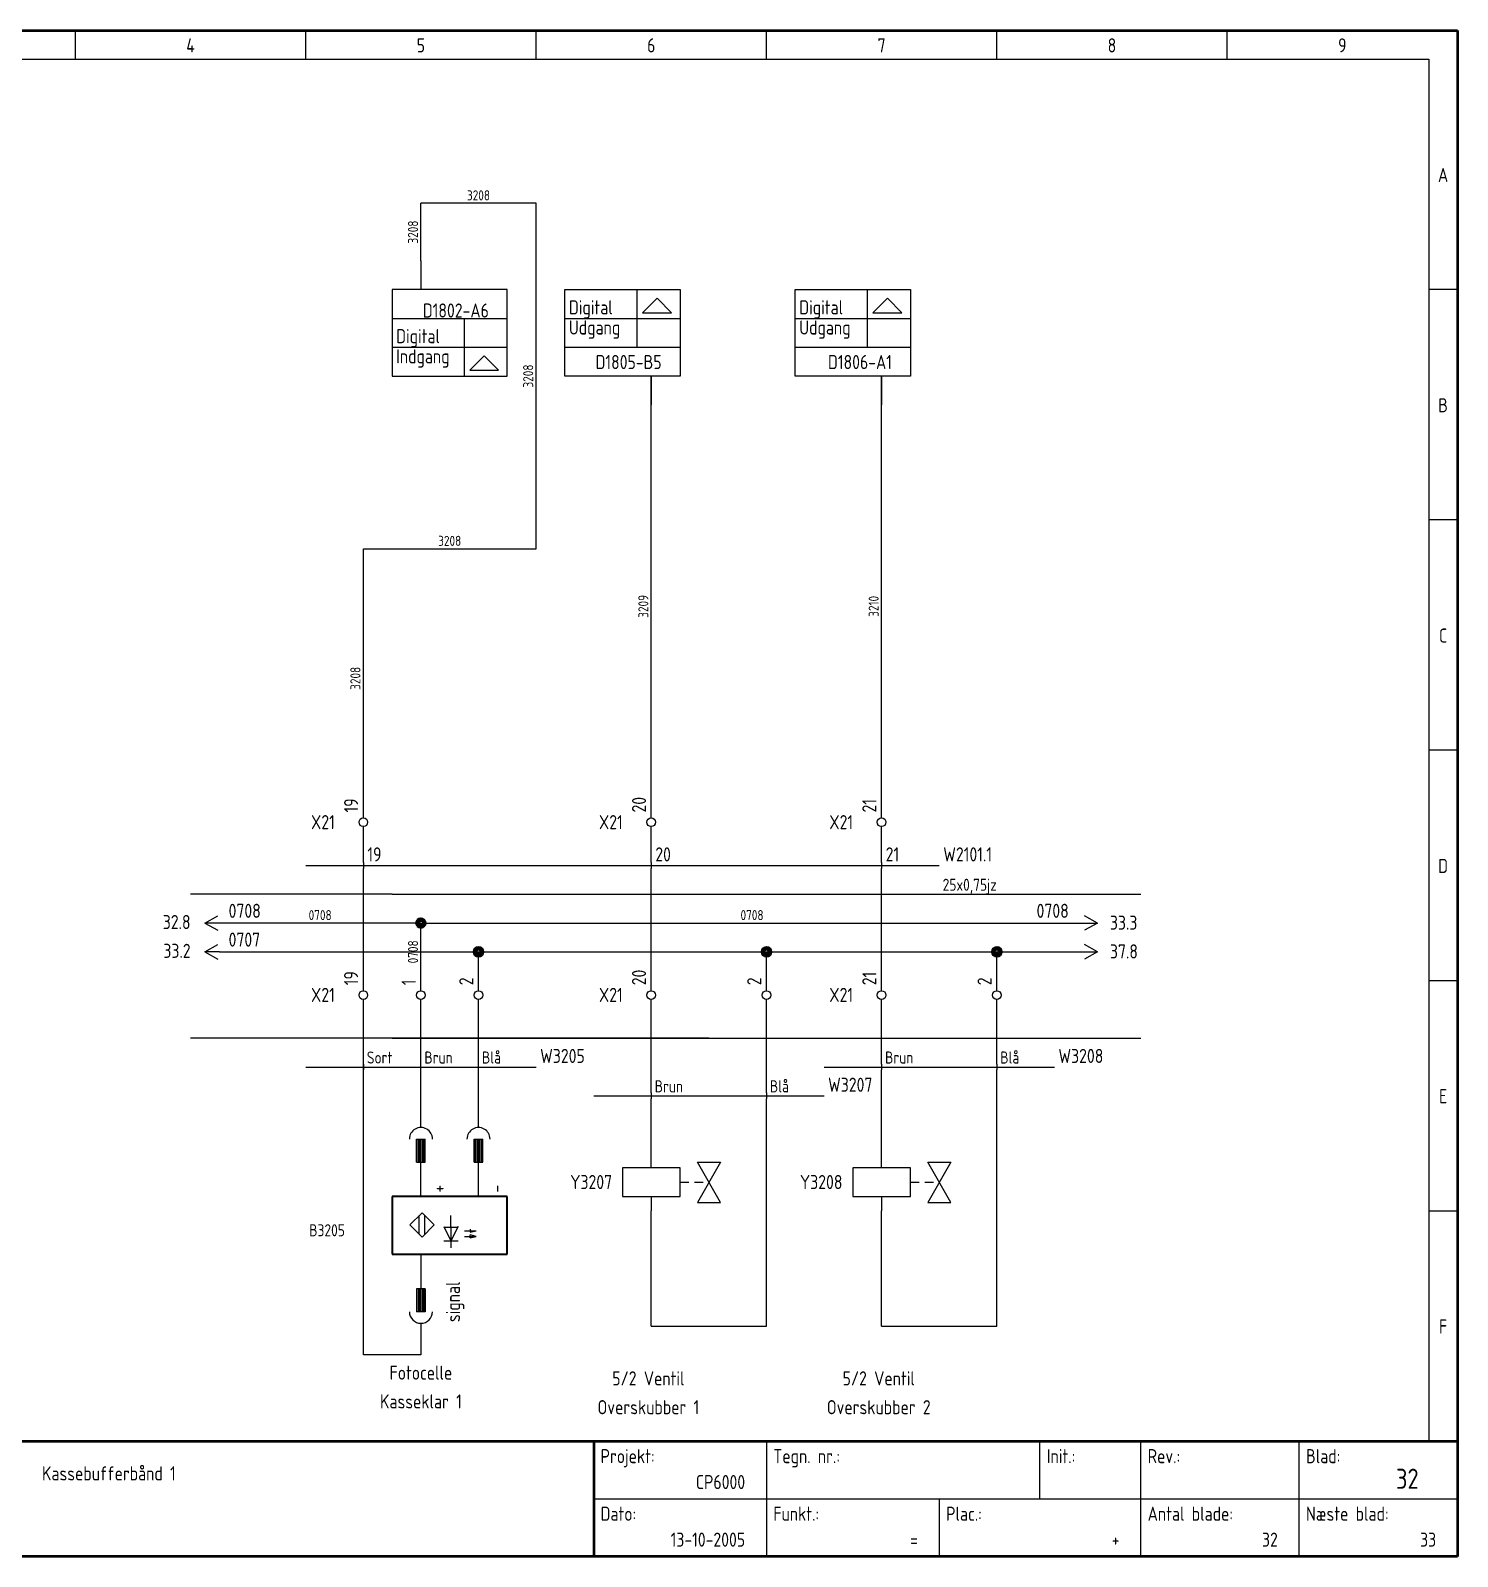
# Model space of a CAD drawing. Header units: millimetres. Extents: x 10 to 410, y 10 to 275.
# Drawn here: x 162.2 to 410, y 10 to 275 of the extents above; entities that cross this region are included whole.
import ezdxf
from ezdxf.enums import TextEntityAlignment as Align

# ---------------------------------------------------------------- set-up
doc = ezdxf.new("R2010")
doc.units = ezdxf.units.MM
doc.linetypes.add('Caddy_Solid', pattern=[0])
doc.layers.add('2', color=7, linetype='Continuous')
doc.styles.add('Caddy_Vectorfont1p', font='isocp___.ttf', dxfattribs={"width": 0.9})

# ---------------------------------------------------------------- blocks, each defined once
blk = doc.blocks.new('Blk1')
at = {"linetype": 'Caddy_Solid', "lineweight": 50}
for p, q in [((10, 275), (410, 275)), ((410, 275), (410, 10)), ((10, 30), (410, 30)), ((260, 30), (260, 10)), ((410, 10), (10, 10))]:
    blk.add_line(p, q, dxfattribs=at)
at = {"linetype": 'Caddy_Solid', "lineweight": 25}
for p, q in [((170, 270), (170, 275)), ((210, 270), (210, 275)), ((250, 270), (250, 275)), ((290, 270), (290, 275)), ((330, 270), (330, 275)), ((370, 270), (370, 275)), ((15, 270), (405, 270)), ((405, 270), (405, 30)), ((410, 230), (405, 230)), ((410, 190), (405, 190)), ((410, 150), (405, 150)), ((405, 110), (410, 110)), ((405, 70), (410, 70)), ((290, 30), (290, 10)), ((337.5, 20), (337.5, 30)), ((355, 20), (355, 30)), ((382.5, 20), (382.5, 30)), ((405, 30), (410, 30)), ((260, 20), (410, 20)), ((320, 20), (320, 10)), ((355, 10), (355, 20)), ((382.5, 10), (382.5, 20))]:
    blk.add_line(p, q, dxfattribs=at)
at = {"lineweight": 25, "style": 'Caddy_Vectorfont1p', "width": 0.9}
for s, p in [('4', (190, 271.2)), ('5', (230, 271.2)), ('6', (270, 271.2)), ('7', (310, 271.2)), ('8', (350, 271.2)), ('9', (390, 271.2)), ('A', (407.5, 248.7)), ('B', (407.5, 208.7)), ('C', (407.5, 168.7)), ('D', (407.5, 128.7)), ('E', (407.5, 88.7)), ('F', (407.5, 48.7))]:
    blk.add_text(s, height=2.45, dxfattribs=at).set_placement(p, align=Align.CENTER)
for s, p in [('Projekt:', (261.2, 26.2)), ('Tegn. nr.:', (291.2, 26.2)), ('Init.:', (338.7, 26.2)), ('Rev.:', (356.2, 26.2)), ('Blad:', (383.7, 26.2)), ('Kassebufferbånd 1', (164.2, 23.2)), ('Dato:', (261.2, 16.2)), ('Funkt.:', (291.2, 16.2)), ('Plac.:', (321.2, 16.2)), ('Antal blade:', (356.2, 16.2)), ('Næste blad:', (383.7, 16.2))]:
    blk.add_text(s, height=2.45, dxfattribs=at).set_placement(p)
for s, p in [('CP6000', (286.3, 21.7)), ('13-10-2005', (286.3, 11.7)), ('+', (351.3, 11.7)), ('32', (378.8, 11.7)), ('33', (406.3, 11.7)), ('=', (316.3, 11.7))]:
    blk.add_text(s, height=2.45, dxfattribs=at).set_placement(p, align=Align.RIGHT)
at = {"lineweight": 35, "style": 'Caddy_Vectorfont1p', "width": 0.9}
blk.add_text('32', height=3.5, dxfattribs=at).set_placement((403.25, 21.75), align=Align.RIGHT)
blk = doc.blocks.new('Blk20')
at = {"linetype": 'Caddy_Solid', "lineweight": 25}
for p, q in [((270, 77.5), (270, 80)), ((275, 77.5), (265, 77.5)), ((265, 77.5), (265, 72.5)), ((275, 72.5), (275, 77.5)), ((278, 78.5), (282, 78.5)), ((282, 78.5), (278, 71.5)), ((282, 71.5), (278, 78.5)), ((275, 75), (276.5, 75)), ((277.5, 75), (279, 75)), ((265, 72.5), (275, 72.5)), ((270, 72.5), (270, 70)), ((278, 71.5), (282, 71.5))]:
    blk.add_line(p, q, dxfattribs=at)
at = {"lineweight": 25, "style": 'Caddy_Vectorfont1p', "width": 0.9}
blk.add_attdef('$TAG175000_00', (269.1, 78.4), '', height=2.45, rotation=90, dxfattribs=at)
for tag, p in [('$TAG160010', (263.2, 73.8)), ('$TAG160030', (263.2, 70.3)), ('$TAG160040', (263.2, 66.8))]:
    blk.add_attdef(tag, text='', height=2.45, dxfattribs=at).set_placement(p, align=Align.RIGHT)
blk.add_attdef('$TAG175000_01', text='', height=2.45, rotation=90, dxfattribs=at).set_placement((269.1, 70.9), align=Align.RIGHT)
blk = doc.blocks.new('Blk21')
at = {"linetype": 'Caddy_Solid', "lineweight": 25}
for p, q in [((270, 108.25), (270, 110)), ((270, 105), (270, 106.75))]:
    blk.add_line(p, q, dxfattribs=at)
blk.add_circle((270, 107.5), 0.75, dxfattribs=at)
at = {"lineweight": 25, "style": 'Caddy_Vectorfont1p', "width": 0.9, "flags": 1}
blk.add_attdef('$TAG160410', (272.6, 109.2), '', height=2.45, rotation=90, dxfattribs=at)
at = {"layer": '2', "lineweight": 25, "style": 'Caddy_Vectorfont1p', "width": 0.9}
blk.add_attdef('$TAG160400', (269.1, 109.2), '', height=2.45, rotation=90, dxfattribs=at)
at = {"layer": '2', "lineweight": 25, "style": 'Caddy_Vectorfont1p', "width": 0.9, "flags": 1}
for tag, p in [('$TAG140020', (265.05, 113.3)), ('$TAG140050', (265.05, 109.8)), ('$TAG160030', (265.05, 102.8)), ('$TAG160040', (265.05, 97.8))]:
    blk.add_attdef(tag, text='', height=2.45, dxfattribs=at).set_placement(p, align=Align.RIGHT)
at = {"layer": '2', "lineweight": 25, "style": 'Caddy_Vectorfont1p', "width": 0.9}
blk.add_attdef('$TAG160010', text='', height=2.45, dxfattribs=at).set_placement((265.05, 106.3), align=Align.RIGHT)
blk = doc.blocks.new('Blk22')
at = {"linetype": 'Caddy_Solid', "lineweight": 25}
for p, q in [((290, 108.25), (290, 110)), ((290, 105), (290, 106.75))]:
    blk.add_line(p, q, dxfattribs=at)
blk.add_circle((290, 107.5), 0.75, dxfattribs=at)
at = {"lineweight": 25, "style": 'Caddy_Vectorfont1p', "width": 0.9, "flags": 1}
blk.add_attdef('$TAG160410', (292.6, 109.2), '', height=2.45, rotation=90, dxfattribs=at)
at = {"layer": '2', "lineweight": 25, "style": 'Caddy_Vectorfont1p', "width": 0.9}
blk.add_attdef('$TAG160400', (289.1, 109.2), '', height=2.45, rotation=90, dxfattribs=at)
at = {"layer": '2', "lineweight": 25, "style": 'Caddy_Vectorfont1p', "width": 0.9, "flags": 1}
for tag, p in [('$TAG140020', (285.05, 113.3)), ('$TAG140050', (285.05, 109.8)), ('$TAG160010', (285.05, 106.3)), ('$TAG160030', (285.05, 102.8)), ('$TAG160040', (285.05, 97.8))]:
    blk.add_attdef(tag, text='', height=2.45, dxfattribs=at).set_placement(p, align=Align.RIGHT)
blk = doc.blocks.new('Blk23')
at = {"linetype": 'Caddy_Solid', "lineweight": 25}
for p, q in [((310, 77.5), (310, 80)), ((315, 77.5), (305, 77.5)), ((305, 77.5), (305, 72.5)), ((315, 72.5), (315, 77.5)), ((318, 78.5), (322, 78.5)), ((322, 78.5), (318, 71.5)), ((322, 71.5), (318, 78.5)), ((315, 75), (316.5, 75)), ((317.5, 75), (319, 75)), ((305, 72.5), (315, 72.5)), ((310, 72.5), (310, 70)), ((318, 71.5), (322, 71.5))]:
    blk.add_line(p, q, dxfattribs=at)
at = {"lineweight": 25, "style": 'Caddy_Vectorfont1p', "width": 0.9}
blk.add_attdef('$TAG175000_00', (309.1, 78.4), '', height=2.45, rotation=90, dxfattribs=at)
for tag, p in [('$TAG160010', (303.2, 73.8)), ('$TAG160030', (303.2, 70.3)), ('$TAG160040', (303.2, 66.8))]:
    blk.add_attdef(tag, text='', height=2.45, dxfattribs=at).set_placement(p, align=Align.RIGHT)
blk.add_attdef('$TAG175000_01', text='', height=2.45, rotation=90, dxfattribs=at).set_placement((309.1, 70.9), align=Align.RIGHT)
blk = doc.blocks.new('Blk24')
at = {"linetype": 'Caddy_Solid', "lineweight": 25}
for p, q in [((310, 108.25), (310, 110)), ((310, 105), (310, 106.75))]:
    blk.add_line(p, q, dxfattribs=at)
blk.add_circle((310, 107.5), 0.75, dxfattribs=at)
at = {"lineweight": 25, "style": 'Caddy_Vectorfont1p', "width": 0.9, "flags": 1}
blk.add_attdef('$TAG160410', (312.6, 109.2), '', height=2.45, rotation=90, dxfattribs=at)
at = {"layer": '2', "lineweight": 25, "style": 'Caddy_Vectorfont1p', "width": 0.9}
blk.add_attdef('$TAG160400', (309.1, 109.2), '', height=2.45, rotation=90, dxfattribs=at)
at = {"layer": '2', "lineweight": 25, "style": 'Caddy_Vectorfont1p', "width": 0.9, "flags": 1}
for tag, p in [('$TAG140020', (305.05, 113.3)), ('$TAG140050', (305.05, 109.8)), ('$TAG160030', (305.05, 102.8)), ('$TAG160040', (305.05, 97.8))]:
    blk.add_attdef(tag, text='', height=2.45, dxfattribs=at).set_placement(p, align=Align.RIGHT)
at = {"layer": '2', "lineweight": 25, "style": 'Caddy_Vectorfont1p', "width": 0.9}
blk.add_attdef('$TAG160010', text='', height=2.45, dxfattribs=at).set_placement((305.05, 106.3), align=Align.RIGHT)
blk = doc.blocks.new('Blk25')
at = {"linetype": 'Caddy_Solid', "lineweight": 25}
for p, q in [((330, 108.25), (330, 110)), ((330, 105), (330, 106.75))]:
    blk.add_line(p, q, dxfattribs=at)
blk.add_circle((330, 107.5), 0.75, dxfattribs=at)
at = {"lineweight": 25, "style": 'Caddy_Vectorfont1p', "width": 0.9, "flags": 1}
blk.add_attdef('$TAG160410', (332.6, 109.2), '', height=2.45, rotation=90, dxfattribs=at)
at = {"layer": '2', "lineweight": 25, "style": 'Caddy_Vectorfont1p', "width": 0.9}
blk.add_attdef('$TAG160400', (329.1, 109.2), '', height=2.45, rotation=90, dxfattribs=at)
at = {"layer": '2', "lineweight": 25, "style": 'Caddy_Vectorfont1p', "width": 0.9, "flags": 1}
for tag, p in [('$TAG140020', (325.05, 113.3)), ('$TAG140050', (325.05, 109.8)), ('$TAG160010', (325.05, 106.3)), ('$TAG160030', (325.05, 102.8)), ('$TAG160040', (325.05, 97.8))]:
    blk.add_attdef(tag, text='', height=2.45, dxfattribs=at).set_placement(p, align=Align.RIGHT)
blk = doc.blocks.new('Blk26')
at = {"linetype": 'Caddy_Solid', "lineweight": 25}
for p, q in [((345, 115), (347.5, 115)), ((347.5, 115), (345.25, 116.25)), ((347.5, 115), (345.25, 113.75))]:
    blk.add_line(p, q, dxfattribs=at)
at = {"lineweight": 25, "style": 'Caddy_Vectorfont1p', "width": 0.9, "flags": 1}
blk.add_attdef('$TAG160010', text='', height=2.45, dxfattribs=at).set_placement((342.5, 115.9), align=Align.RIGHT)
at = {"lineweight": 25, "style": 'Caddy_Vectorfont1p', "width": 0.9}
blk.add_attdef('$TAG160500', (349.65, 113.85), '', height=2.45, dxfattribs=at)
blk = doc.blocks.new('Blk28')
at = {"linetype": 'Caddy_Solid', "lineweight": 25}
for p, q in [((255, 230), (275, 230)), ((255, 215), (255, 230)), ((275, 230), (275, 215)), ((275, 215), (255, 215))]:
    blk.add_line(p, q, dxfattribs=at)
blk = doc.blocks.new('Blk27')
at = {"linetype": 'Caddy_Solid', "lineweight": 25}
for p, q in [((267.5, 230), (267.5, 220)), ((271, 228.5), (268.5, 226)), ((273.5, 226), (271, 228.5)), ((268.5, 226), (273.5, 226)), ((255, 225), (275, 225)), ((255, 220), (275, 220)), ((270, 215), (270, 210))]:
    blk.add_line(p, q, dxfattribs=at)
blk.add_blockref('Blk28', (0, 0, 1))
at = {"lineweight": 25, "style": 'Caddy_Vectorfont1p', "width": 0.9}
for s, p in [('Digital', (255.7, 225.7)), ('Udgang', (255.7, 222.2))]:
    blk.add_text(s, height=2.45, dxfattribs=at).set_placement(p)
at = {"lineweight": 25, "style": 'Caddy_Vectorfont1p', "width": 0.9, "flags": 1}
blk.add_attdef('$TAG160010', text='', height=2.45, dxfattribs=at).set_placement((248.46, 220.55), align=Align.RIGHT)
at = {"lineweight": 25, "style": 'Caddy_Vectorfont1p', "width": 0.9}
for tag, p in [('$TAG175100', (271.8, 216.2)), ('$TAG175110', (251.8, 213.7)), ('$TAG175120', (251.8, 210.2)), ('$TAG160500', (248.46, 206.55))]:
    blk.add_attdef(tag, text='', height=2.45, dxfattribs=at).set_placement(p, align=Align.RIGHT)
blk.add_attdef('$TAG175000_00', text='', height=2.45, rotation=90, dxfattribs=at).set_placement((269.05, 210.9), align=Align.RIGHT)
blk = doc.blocks.new('Blk30')
at = {"linetype": 'Caddy_Solid', "lineweight": 25}
for p, q in [((295, 230), (315, 230)), ((295, 215), (295, 230)), ((315, 230), (315, 215)), ((315, 215), (295, 215))]:
    blk.add_line(p, q, dxfattribs=at)
blk = doc.blocks.new('Blk29')
at = {"linetype": 'Caddy_Solid', "lineweight": 25}
for p, q in [((307.5, 230), (307.5, 220)), ((311, 228.5), (308.5, 226)), ((313.5, 226), (311, 228.5)), ((308.5, 226), (313.5, 226)), ((295, 225), (315, 225)), ((295, 220), (315, 220)), ((310, 215), (310, 210))]:
    blk.add_line(p, q, dxfattribs=at)
blk.add_blockref('Blk30', (0, 0, 1))
at = {"lineweight": 25, "style": 'Caddy_Vectorfont1p', "width": 0.9}
for s, p in [('Digital', (295.7, 225.7)), ('Udgang', (295.7, 222.2))]:
    blk.add_text(s, height=2.45, dxfattribs=at).set_placement(p)
at = {"lineweight": 25, "style": 'Caddy_Vectorfont1p', "width": 0.9, "flags": 1}
blk.add_attdef('$TAG160010', text='', height=2.45, dxfattribs=at).set_placement((288.46, 220.55), align=Align.RIGHT)
at = {"lineweight": 25, "style": 'Caddy_Vectorfont1p', "width": 0.9}
for tag, p in [('$TAG175100', (311.8, 216.2)), ('$TAG175110', (291.8, 213.7)), ('$TAG175120', (291.8, 210.2)), ('$TAG160500', (288.46, 206.55))]:
    blk.add_attdef(tag, text='', height=2.45, dxfattribs=at).set_placement(p, align=Align.RIGHT)
blk.add_attdef('$TAG175000_00', text='', height=2.45, rotation=90, dxfattribs=at).set_placement((309.05, 210.9), align=Align.RIGHT)
blk = doc.blocks.new('Blk38')
at = {"linetype": 'Caddy_Solid', "lineweight": 25}
for p, q in [((230, 84.5), (230, 90)), ((229.25, 82.5), (230.75, 82.5)), ((229.25, 78.5), (229.25, 82.5)), ((229.5, 78.5), (229.5, 82.5)), ((229.75, 78.5), (229.75, 82.5)), ((230, 72.5), (230, 82.5)), ((230.25, 78.5), (230.25, 82.5)), ((230.5, 78.5), (230.5, 82.5)), ((230.75, 78.5), (230.75, 82.5)), ((229.25, 78.5), (230.75, 78.5))]:
    blk.add_line(p, q, dxfattribs=at)
blk.add_ellipse((230, 82.5), major_axis=(2, 0), ratio=1, start_param=0, end_param=3.141593, dxfattribs=at)
at = {"lineweight": 25, "style": 'Caddy_Vectorfont1p', "width": 0.9}
blk.add_attdef('$TAG175000_00', (229.05, 85.4), '', height=2.45, rotation=90, dxfattribs=at)
at = {"lineweight": 25, "style": 'Caddy_Vectorfont1p', "width": 0.9, "flags": 1}
for tag, p in [('$TAG160010', (225.5, 81.3)), ('$TAG160040', (225.1, 74.3))]:
    blk.add_attdef(tag, text='', height=2.45, dxfattribs=at).set_placement(p, align=Align.RIGHT)
at = {"lineweight": 25, "style": 'Caddy_Vectorfont1p', "width": 0.9}
blk.add_attdef('$TAG160030', text='', height=2.45, dxfattribs=at).set_placement((225.1, 77.8), align=Align.RIGHT)
blk.add_attdef('$TAG175000_01', text='', height=2.45, rotation=90, dxfattribs=at).set_placement((229.05, 76.9), align=Align.RIGHT)
blk = doc.blocks.new('Blk39')
at = {"linetype": 'Caddy_Solid', "lineweight": 25}
for p, q in [((240, 84.5), (240, 90)), ((239.25, 82.5), (240.75, 82.5)), ((239.25, 78.5), (239.25, 82.5)), ((239.5, 78.5), (239.5, 82.5)), ((239.75, 78.5), (239.75, 82.5)), ((240, 72.5), (240, 82.5)), ((240.25, 78.5), (240.25, 82.5)), ((240.5, 78.5), (240.5, 82.5)), ((240.75, 78.5), (240.75, 82.5)), ((239.25, 78.5), (240.75, 78.5))]:
    blk.add_line(p, q, dxfattribs=at)
blk.add_ellipse((240, 82.5), major_axis=(2, 0), ratio=1, start_param=0, end_param=3.141593, dxfattribs=at)
at = {"lineweight": 25, "style": 'Caddy_Vectorfont1p', "width": 0.9}
blk.add_attdef('$TAG175000_00', (239.05, 85.4), '', height=2.45, rotation=90, dxfattribs=at)
at = {"lineweight": 25, "style": 'Caddy_Vectorfont1p', "width": 0.9, "flags": 1}
for tag, p in [('$TAG160010', (235.5, 81.3)), ('$TAG160040', (235.1, 74.3))]:
    blk.add_attdef(tag, text='', height=2.45, dxfattribs=at).set_placement(p, align=Align.RIGHT)
at = {"lineweight": 25, "style": 'Caddy_Vectorfont1p', "width": 0.9}
blk.add_attdef('$TAG160030', text='', height=2.45, dxfattribs=at).set_placement((235.1, 77.8), align=Align.RIGHT)
blk.add_attdef('$TAG175000_01', text='', height=2.45, rotation=90, dxfattribs=at).set_placement((239.05, 76.9), align=Align.RIGHT)
blk = doc.blocks.new('Blk40')
at = {"linetype": 'Caddy_Solid', "lineweight": 25}
for p, q in [((230, 62.5), (230, 52.5)), ((229.25, 56.5), (229.25, 52.5)), ((230.75, 56.5), (229.25, 56.5)), ((229.5, 56.5), (229.5, 52.5)), ((229.75, 56.5), (229.75, 52.5)), ((230.25, 56.5), (230.25, 52.5)), ((230.5, 56.5), (230.5, 52.5)), ((230.75, 56.5), (230.75, 52.5)), ((230.75, 52.5), (229.25, 52.5)), ((230, 50.5), (230, 45))]:
    blk.add_line(p, q, dxfattribs=at)
blk.add_ellipse((230, 52.5), major_axis=(2, 0), ratio=1, start_param=3.141593, end_param=6.283185, dxfattribs=at)
at = {"lineweight": 25, "style": 'Caddy_Vectorfont1p', "width": 0.9}
blk.add_attdef('$TAG175000_00', (229.05, 57.4), '', height=2.45, rotation=90, dxfattribs=at)
at = {"lineweight": 25, "style": 'Caddy_Vectorfont1p', "width": 0.9, "flags": 1}
for tag, p in [('$TAG160010', (225.5, 51.3)), ('$TAG160040', (225.1, 44.3))]:
    blk.add_attdef(tag, text='', height=2.45, dxfattribs=at).set_placement(p, align=Align.RIGHT)
at = {"lineweight": 25, "style": 'Caddy_Vectorfont1p', "width": 0.9}
blk.add_attdef('$TAG160030', text='', height=2.45, dxfattribs=at).set_placement((225.1, 47.8), align=Align.RIGHT)
blk.add_attdef('$TAG175000_01', text='', height=2.45, rotation=90, dxfattribs=at).set_placement((229.05, 48.9), align=Align.RIGHT)
blk = doc.blocks.new('Blk37')
at = {"linetype": 'Caddy_Solid', "lineweight": 35}
for p, q in [((225, 72.5), (225, 62.5)), ((245, 72.5), (225, 72.5)), ((245, 62.5), (245, 72.5)), ((225, 62.5), (245, 62.5))]:
    blk.add_line(p, q, dxfattribs=at)
at = {"linetype": 'Caddy_Solid', "lineweight": 25}
for p, q in [((230.2, 69.7), (228.08, 67.58)), ((229.7, 65.96), (229.7, 69.2)), ((230.2, 69.7), (232.32, 67.58)), ((230.7, 65.96), (230.7, 69.2)), ((235.2, 67.33), (235.2, 69.2)), ((228.08, 67.58), (230.2, 65.46)), ((230.2, 65.46), (232.32, 67.58)), ((233.95, 67.33), (235.2, 64.83)), ((234, 67.2), (236.4, 67.2)), ((236.45, 67.33), (235.2, 64.83)), ((235.2, 67.33), (235.2, 64.83)), ((237.58, 66.58), (239.58, 66.58)), ((238.58, 66.83), (238.58, 66.33)), ((238.58, 66.33), (239.58, 66.58)), ((233.95, 64.83), (236.45, 64.83)), ((235.2, 64.83), (235.2, 63.58)), ((237.58, 65.58), (239.58, 65.58)), ((239.58, 65.58), (238.58, 65.83)), ((238.58, 65.33), (238.58, 65.83)), ((238.58, 65.33), (239.58, 65.58))]:
    blk.add_line(p, q, dxfattribs=at)
for name in ['Blk38', 'Blk39', 'Blk40']:
    blk.add_blockref(name, (0, 0, 1))
at = {"lineweight": 35, "style": 'Caddy_Vectorfont1p', "width": 0.9}
for s, p in [('+', (234.3, 73.2)), ('-', (244.3, 73.2)), ('signal', (236.8, 50.7))]:
    blk.add_text(s, height=2.45, rotation=90, dxfattribs=at).set_placement(p)
blk = doc.blocks.new('Blk41')
at = {"linetype": 'Caddy_Solid', "lineweight": 25}
for p, q in [((240, 108.25), (240, 110)), ((240, 105), (240, 106.75))]:
    blk.add_line(p, q, dxfattribs=at)
blk.add_circle((240, 107.5), 0.75, dxfattribs=at)
at = {"lineweight": 25, "style": 'Caddy_Vectorfont1p', "width": 0.9, "flags": 1}
blk.add_attdef('$TAG160410', (242.6, 109.2), '', height=2.45, rotation=90, dxfattribs=at)
at = {"layer": '2', "lineweight": 25, "style": 'Caddy_Vectorfont1p', "width": 0.9}
blk.add_attdef('$TAG160400', (239.1, 109.2), '', height=2.45, rotation=90, dxfattribs=at)
at = {"layer": '2', "lineweight": 25, "style": 'Caddy_Vectorfont1p', "width": 0.9, "flags": 1}
for tag, p in [('$TAG140020', (235.05, 113.3)), ('$TAG140050', (235.05, 109.8)), ('$TAG160010', (235.05, 106.3)), ('$TAG160030', (235.05, 102.8)), ('$TAG160040', (235.05, 97.8))]:
    blk.add_attdef(tag, text='', height=2.45, dxfattribs=at).set_placement(p, align=Align.RIGHT)
blk = doc.blocks.new('Blk42')
at = {"linetype": 'Caddy_Solid', "lineweight": 25}
for p, q in [((220, 108.25), (220, 110)), ((220, 105), (220, 106.75))]:
    blk.add_line(p, q, dxfattribs=at)
blk.add_circle((220, 107.5), 0.75, dxfattribs=at)
at = {"lineweight": 25, "style": 'Caddy_Vectorfont1p', "width": 0.9, "flags": 1}
blk.add_attdef('$TAG160410', (222.6, 109.2), '', height=2.45, rotation=90, dxfattribs=at)
at = {"layer": '2', "lineweight": 25, "style": 'Caddy_Vectorfont1p', "width": 0.9}
blk.add_attdef('$TAG160400', (219.1, 109.2), '', height=2.45, rotation=90, dxfattribs=at)
at = {"layer": '2', "lineweight": 25, "style": 'Caddy_Vectorfont1p', "width": 0.9, "flags": 1}
for tag, p in [('$TAG140020', (215.05, 113.3)), ('$TAG140050', (215.05, 109.8)), ('$TAG160030', (215.05, 102.8)), ('$TAG160040', (215.05, 97.8))]:
    blk.add_attdef(tag, text='', height=2.45, dxfattribs=at).set_placement(p, align=Align.RIGHT)
at = {"layer": '2', "lineweight": 25, "style": 'Caddy_Vectorfont1p', "width": 0.9}
blk.add_attdef('$TAG160010', text='', height=2.45, dxfattribs=at).set_placement((215.05, 106.3), align=Align.RIGHT)
blk = doc.blocks.new('Blk43')
at = {"linetype": 'Caddy_Solid', "lineweight": 25}
blk.add_line((220, 95.5), (220, 94.5), dxfattribs=at)
at = {"lineweight": 25, "style": 'Caddy_Vectorfont1p', "width": 0.9, "flags": 1}
for tag, p in [('$TAG160210', (220.7, 95.7)), ('$TAG160220', (220.7, 90.7)), ('$TAG160230', (220.7, 85.7)), ('$TAG160040', (250.7, 80.7)), ('$TAG160101', (250.7, 75.7))]:
    blk.add_attdef(tag, p, '', height=2.45, dxfattribs=at)
at = {"lineweight": 25, "style": 'Caddy_Vectorfont1p', "width": 0.9}
for tag, p in [('$TAG160010', (250.7, 95.7)), ('$TAG160030', (250.7, 90.7)), ('$TAG160200', (250.7, 85.7))]:
    blk.add_attdef(tag, p, '', height=2.45, dxfattribs=at)
blk = doc.blocks.new('Blk44')
at = {"linetype": 'Caddy_Solid', "lineweight": 25}
for p, q in [((220, 138.25), (220, 140)), ((220, 135), (220, 136.75))]:
    blk.add_line(p, q, dxfattribs=at)
blk.add_circle((220, 137.5), 0.75, dxfattribs=at)
at = {"lineweight": 25, "style": 'Caddy_Vectorfont1p', "width": 0.9, "flags": 1}
blk.add_attdef('$TAG160410', (222.6, 139.2), '', height=2.45, rotation=90, dxfattribs=at)
at = {"layer": '2', "lineweight": 25, "style": 'Caddy_Vectorfont1p', "width": 0.9}
blk.add_attdef('$TAG160400', (219.1, 139.2), '', height=2.45, rotation=90, dxfattribs=at)
at = {"layer": '2', "lineweight": 25, "style": 'Caddy_Vectorfont1p', "width": 0.9, "flags": 1}
for tag, p in [('$TAG140020', (215.05, 143.3)), ('$TAG140050', (215.05, 139.8)), ('$TAG160030', (215.05, 132.8)), ('$TAG160040', (215.05, 127.8))]:
    blk.add_attdef(tag, text='', height=2.45, dxfattribs=at).set_placement(p, align=Align.RIGHT)
at = {"layer": '2', "lineweight": 25, "style": 'Caddy_Vectorfont1p', "width": 0.9}
blk.add_attdef('$TAG160010', text='', height=2.45, dxfattribs=at).set_placement((215.05, 136.3), align=Align.RIGHT)
blk = doc.blocks.new('Blk46')
at = {"linetype": 'Caddy_Solid', "lineweight": 25}
for p, q in [((245, 230), (225, 230)), ((225, 230), (225, 215)), ((245, 215), (245, 230)), ((225, 215), (245, 215))]:
    blk.add_line(p, q, dxfattribs=at)
blk = doc.blocks.new('Blk47')
at = {"linetype": 'Caddy_Solid', "lineweight": 25}
blk.add_line((230, 235), (230, 230), dxfattribs=at)
blk = doc.blocks.new('Blk45')
at = {"linetype": 'Caddy_Solid', "lineweight": 25}
for p, q in [((225, 225), (245, 225)), ((237.5, 225), (237.5, 215)), ((225, 220), (245, 220)), ((241, 218.5), (238.5, 216)), ((243.5, 216), (241, 218.5)), ((238.5, 216), (243.5, 216))]:
    blk.add_line(p, q, dxfattribs=at)
for name in ['Blk47', 'Blk46']:
    blk.add_blockref(name, (0, 0, 1))
at = {"lineweight": 25, "style": 'Caddy_Vectorfont1p', "width": 0.9}
for s, p in [('Digital', (225.7, 220.7)), ('Indgang', (225.7, 217.2))]:
    blk.add_text(s, height=2.45, dxfattribs=at).set_placement(p)
blk.add_attdef('$TAG175000_00', (229.05, 233.4), '', height=2.45, rotation=90, dxfattribs=at)
for tag, p in [('$TAG160030', (226.8, 229.7)), ('$TAG160040', (226.8, 226.2)), ('$TAG175100', (241.8, 225.15)), ('$TAG175110', (224.3, 219.15)), ('$TAG175120', (224.3, 216.15)), ('$TAG160500', (224.3, 212.65))]:
    blk.add_attdef(tag, text='', height=2.45, dxfattribs=at).set_placement(p, align=Align.RIGHT)
at = {"lineweight": 25, "style": 'Caddy_Vectorfont1p', "width": 0.9, "flags": 1}
blk.add_attdef('$TAG160010', text='', height=2.45, dxfattribs=at).set_placement((220.96, 224.53), align=Align.RIGHT)
blk = doc.blocks.new('Blk48')
at = {"linetype": 'Caddy_Solid', "lineweight": 25}
for p, q in [((192.5, 120), (194.75, 121.25)), ((192.5, 120), (194.75, 118.75)), ((195, 120), (192.5, 120))]:
    blk.add_line(p, q, dxfattribs=at)
at = {"lineweight": 25, "style": 'Caddy_Vectorfont1p', "width": 0.9}
blk.add_attdef('$TAG160010', (196.6, 120.9), '', height=2.45, dxfattribs=at)
blk.add_attdef('$TAG160500', text='', height=2.45, dxfattribs=at).set_placement((190, 118.95), align=Align.RIGHT)
blk = doc.blocks.new('Blk49')
at = {"linetype": 'Caddy_Solid', "lineweight": 25}
for p, q in [((192.5, 115), (194.75, 116.25)), ((192.5, 115), (194.75, 113.75)), ((195, 115), (192.5, 115))]:
    blk.add_line(p, q, dxfattribs=at)
at = {"lineweight": 25, "style": 'Caddy_Vectorfont1p', "width": 0.9}
blk.add_attdef('$TAG160010', (196.6, 115.9), '', height=2.45, dxfattribs=at)
blk.add_attdef('$TAG160500', text='', height=2.45, dxfattribs=at).set_placement((190, 113.95), align=Align.RIGHT)
blk = doc.blocks.new('Blk50')
at = {"linetype": 'Caddy_Solid', "lineweight": 25}
for p, q in [((345, 120), (347.5, 120)), ((347.5, 120), (345.25, 121.25)), ((347.5, 120), (345.25, 118.75))]:
    blk.add_line(p, q, dxfattribs=at)
at = {"lineweight": 25, "style": 'Caddy_Vectorfont1p', "width": 0.9}
blk.add_attdef('$TAG160010', text='', height=2.45, dxfattribs=at).set_placement((342.5, 120.9), align=Align.RIGHT)
blk.add_attdef('$TAG160500', (349.65, 118.85), '', height=2.45, dxfattribs=at)
blk = doc.blocks.new('Blk51')
at = {"linetype": 'Caddy_Solid', "lineweight": 25}
for p, q in [((270, 138.25), (270, 140)), ((270, 135), (270, 136.75))]:
    blk.add_line(p, q, dxfattribs=at)
blk.add_circle((270, 137.5), 0.75, dxfattribs=at)
at = {"lineweight": 25, "style": 'Caddy_Vectorfont1p', "width": 0.9, "flags": 1}
blk.add_attdef('$TAG160410', (272.6, 139.2), '', height=2.45, rotation=90, dxfattribs=at)
at = {"layer": '2', "lineweight": 25, "style": 'Caddy_Vectorfont1p', "width": 0.9}
blk.add_attdef('$TAG160400', (269.1, 139.2), '', height=2.45, rotation=90, dxfattribs=at)
at = {"layer": '2', "lineweight": 25, "style": 'Caddy_Vectorfont1p', "width": 0.9, "flags": 1}
for tag, p in [('$TAG140020', (265.05, 143.3)), ('$TAG140050', (265.05, 139.8)), ('$TAG160030', (265.05, 132.8)), ('$TAG160040', (265.05, 127.8))]:
    blk.add_attdef(tag, text='', height=2.45, dxfattribs=at).set_placement(p, align=Align.RIGHT)
at = {"layer": '2', "lineweight": 25, "style": 'Caddy_Vectorfont1p', "width": 0.9}
blk.add_attdef('$TAG160010', text='', height=2.45, dxfattribs=at).set_placement((265.05, 136.3), align=Align.RIGHT)
blk = doc.blocks.new('Blk52')
at = {"linetype": 'Caddy_Solid', "lineweight": 25}
for p, q in [((310, 138.25), (310, 140)), ((310, 135), (310, 136.75))]:
    blk.add_line(p, q, dxfattribs=at)
blk.add_circle((310, 137.5), 0.75, dxfattribs=at)
at = {"lineweight": 25, "style": 'Caddy_Vectorfont1p', "width": 0.9, "flags": 1}
blk.add_attdef('$TAG160410', (312.6, 139.2), '', height=2.45, rotation=90, dxfattribs=at)
at = {"layer": '2', "lineweight": 25, "style": 'Caddy_Vectorfont1p', "width": 0.9}
blk.add_attdef('$TAG160400', (309.1, 139.2), '', height=2.45, rotation=90, dxfattribs=at)
at = {"layer": '2', "lineweight": 25, "style": 'Caddy_Vectorfont1p', "width": 0.9, "flags": 1}
for tag, p in [('$TAG140020', (305.05, 143.3)), ('$TAG140050', (305.05, 139.8)), ('$TAG160030', (305.05, 132.8)), ('$TAG160040', (305.05, 127.8))]:
    blk.add_attdef(tag, text='', height=2.45, dxfattribs=at).set_placement(p, align=Align.RIGHT)
at = {"layer": '2', "lineweight": 25, "style": 'Caddy_Vectorfont1p', "width": 0.9}
blk.add_attdef('$TAG160010', text='', height=2.45, dxfattribs=at).set_placement((305.05, 136.3), align=Align.RIGHT)
blk = doc.blocks.new('Blk53')
at = {"linetype": 'Caddy_Solid', "lineweight": 25}
for p, q in [((230, 108.25), (230, 110)), ((230, 105), (230, 106.75))]:
    blk.add_line(p, q, dxfattribs=at)
blk.add_circle((230, 107.5), 0.75, dxfattribs=at)
at = {"lineweight": 25, "style": 'Caddy_Vectorfont1p', "width": 0.9, "flags": 1}
blk.add_attdef('$TAG160410', (232.6, 109.2), '', height=2.45, rotation=90, dxfattribs=at)
at = {"layer": '2', "lineweight": 25, "style": 'Caddy_Vectorfont1p', "width": 0.9}
blk.add_attdef('$TAG160400', (229.1, 109.2), '', height=2.45, rotation=90, dxfattribs=at)
at = {"layer": '2', "lineweight": 25, "style": 'Caddy_Vectorfont1p', "width": 0.9, "flags": 1}
for tag, p in [('$TAG140020', (225.05, 113.3)), ('$TAG140050', (225.05, 109.8)), ('$TAG160010', (225.05, 106.3)), ('$TAG160030', (225.05, 102.8)), ('$TAG160040', (225.05, 97.8))]:
    blk.add_attdef(tag, text='', height=2.45, dxfattribs=at).set_placement(p, align=Align.RIGHT)
blk = doc.blocks.new('Blk58')
at = {"linetype": 'Caddy_Solid', "lineweight": 25}
blk.add_line((220, 130.5), (220, 129.5), dxfattribs=at)
at = {"lineweight": 25, "style": 'Caddy_Vectorfont1p', "width": 0.9}
blk.add_attdef('$TAG160210', (220.7, 130.7), '', height=2.45, dxfattribs=at)
at = {"lineweight": 25, "style": 'Caddy_Vectorfont1p', "width": 0.9, "flags": 1}
for tag, p in [('$TAG160010', (320.7, 130.7)), ('$TAG160220', (220.7, 125.7)), ('$TAG160030', (320.7, 125.7)), ('$TAG160230', (220.7, 120.7)), ('$TAG160200', (320.7, 120.7)), ('$TAG160040', (320.7, 115.7)), ('$TAG160101', (320.7, 110.7))]:
    blk.add_attdef(tag, p, '', height=2.45, dxfattribs=at)
blk = doc.blocks.new('Blk59')
at = {"linetype": 'Caddy_Solid', "lineweight": 25}
blk.add_line((270, 130.5), (270, 129.5), dxfattribs=at)
at = {"lineweight": 25, "style": 'Caddy_Vectorfont1p', "width": 0.9}
blk.add_attdef('$TAG160210', (270.7, 130.7), '', height=2.45, dxfattribs=at)
at = {"lineweight": 25, "style": 'Caddy_Vectorfont1p', "width": 0.9, "flags": 1}
for tag, p in [('$TAG160010', (320.7, 130.7)), ('$TAG160220', (270.7, 125.7)), ('$TAG160030', (320.7, 125.7)), ('$TAG160230', (270.7, 120.7)), ('$TAG160200', (320.7, 120.7)), ('$TAG160040', (320.7, 115.7)), ('$TAG160101', (320.7, 110.7))]:
    blk.add_attdef(tag, p, '', height=2.45, dxfattribs=at)
blk = doc.blocks.new('Blk60')
at = {"linetype": 'Caddy_Solid', "lineweight": 25}
blk.add_line((310, 130.5), (310, 129.5), dxfattribs=at)
at = {"lineweight": 25, "style": 'Caddy_Vectorfont1p', "width": 0.9}
for tag, p in [('$TAG160210', (310.7, 130.7)), ('$TAG160010', (320.7, 130.7)), ('$TAG160030', (320.7, 125.7)), ('$TAG160200', (320.7, 120.7))]:
    blk.add_attdef(tag, p, '', height=2.45, dxfattribs=at)
at = {"lineweight": 25, "style": 'Caddy_Vectorfont1p', "width": 0.9, "flags": 1}
for tag, p in [('$TAG160220', (310.7, 125.7)), ('$TAG160230', (310.7, 120.7)), ('$TAG160040', (320.7, 115.7)), ('$TAG160101', (320.7, 110.7))]:
    blk.add_attdef(tag, p, '', height=2.45, dxfattribs=at)
blk = doc.blocks.new('Blk61')
at = {"linetype": 'Caddy_Solid', "lineweight": 25}
blk.add_line((270, 90.5), (270, 89.5), dxfattribs=at)
at = {"lineweight": 25, "style": 'Caddy_Vectorfont1p', "width": 0.9, "flags": 1}
for tag, p in [('$TAG160210', (270.7, 90.7)), ('$TAG160010', (300.7, 90.7)), ('$TAG160220', (270.7, 85.7)), ('$TAG160030', (300.7, 85.7)), ('$TAG160230', (270.7, 80.7)), ('$TAG160200', (300.7, 80.7)), ('$TAG160040', (300.7, 75.7)), ('$TAG160101', (300.7, 70.7))]:
    blk.add_attdef(tag, p, '', height=2.45, dxfattribs=at)
blk = doc.blocks.new('Blk62')
at = {"linetype": 'Caddy_Solid', "lineweight": 25}
blk.add_line((290, 90.5), (290, 89.5), dxfattribs=at)
at = {"lineweight": 25, "style": 'Caddy_Vectorfont1p', "width": 0.9, "flags": 1}
for tag, p in [('$TAG160210', (290.7, 90.7)), ('$TAG160220', (290.7, 85.7)), ('$TAG160230', (290.7, 80.7)), ('$TAG160040', (300.7, 75.7)), ('$TAG160101', (300.7, 70.7))]:
    blk.add_attdef(tag, p, '', height=2.45, dxfattribs=at)
at = {"lineweight": 25, "style": 'Caddy_Vectorfont1p', "width": 0.9}
for tag, p in [('$TAG160010', (300.7, 90.7)), ('$TAG160030', (300.7, 85.7)), ('$TAG160200', (300.7, 80.7))]:
    blk.add_attdef(tag, p, '', height=2.45, dxfattribs=at)
blk = doc.blocks.new('Blk63')
at = {"linetype": 'Caddy_Solid', "lineweight": 25}
blk.add_line((310, 95.5), (310, 94.5), dxfattribs=at)
at = {"lineweight": 25, "style": 'Caddy_Vectorfont1p', "width": 0.9, "flags": 1}
for tag, p in [('$TAG160210', (310.7, 95.7)), ('$TAG160220', (310.7, 90.7)), ('$TAG160030', (340.7, 90.7)), ('$TAG160230', (310.7, 85.7)), ('$TAG160200', (340.7, 85.7)), ('$TAG160040', (340.7, 80.7)), ('$TAG160101', (340.7, 75.7))]:
    blk.add_attdef(tag, p, '', height=2.45, dxfattribs=at)
at = {"lineweight": 25, "style": 'Caddy_Vectorfont1p', "width": 0.9}
blk.add_attdef('$TAG160010', (340.7, 95.7), '', height=2.45, dxfattribs=at)
blk = doc.blocks.new('Blk64')
at = {"linetype": 'Caddy_Solid', "lineweight": 25}
blk.add_line((330, 95.5), (330, 94.5), dxfattribs=at)
at = {"lineweight": 25, "style": 'Caddy_Vectorfont1p', "width": 0.9, "flags": 1}
for tag, p in [('$TAG160210', (330.7, 95.7)), ('$TAG160220', (330.7, 90.7)), ('$TAG160230', (330.7, 85.7)), ('$TAG160040', (340.7, 80.7)), ('$TAG160101', (340.7, 75.7))]:
    blk.add_attdef(tag, p, '', height=2.45, dxfattribs=at)
at = {"lineweight": 25, "style": 'Caddy_Vectorfont1p', "width": 0.9}
for tag, p in [('$TAG160010', (340.7, 95.7)), ('$TAG160030', (340.7, 90.7)), ('$TAG160200', (340.7, 85.7))]:
    blk.add_attdef(tag, p, '', height=2.45, dxfattribs=at)

msp = doc.modelspace()

# ---------------------------------------------------------------- linework, layer by layer
at = {"linetype": 'Caddy_Solid', "lineweight": 25}
for p, q in [((230, 235), (230, 245)), ((250, 245), (230, 245)), ((250, 185), (250, 245)), ((270, 210), (270, 215)), ((310, 210), (310, 215)), ((270, 140), (270, 210)), ((310, 140), (310, 210)), ((220, 140), (220, 185)), ((220, 185), (250, 185)), ((220, 130.5), (220, 135)), ((270, 130.5), (270, 135)), ((310, 130.5), (310, 135)), ((210, 130), (320, 130)), ((220, 110), (220, 129.5)), ((270, 110), (270, 129.5)), ((310, 110), (310, 129.5)), ((225, 125), (190, 125)), ((225, 125), (355, 125)), ((230, 120), (195, 120)), ((230, 120), (345, 120)), ((230, 110), (230, 120)), ((195, 115), (240, 115)), ((240, 110), (240, 115)), ((240, 115), (290, 115)), ((290, 115), (330, 115)), ((290, 110), (290, 115)), ((330, 115), (345, 115)), ((330, 110), (330, 115)), ((220, 95.5), (220, 105)), ((230, 90), (230, 105)), ((240, 90), (240, 105)), ((270, 90.5), (270, 105)), ((290, 90.5), (290, 105)), ((310, 95.5), (310, 105)), ((330, 95.5), (330, 105)), ((280, 100), (190, 100)), ((225, 100), (355, 100)), ((220, 94.5), (220, 95.5)), ((210, 95), (250, 95)), ((220, 94.5), (220, 94.5)), ((220, 45), (220, 94.5)), ((300, 95), (340, 95)), ((310, 80), (310, 94.5)), ((330, 50), (330, 94.5)), ((260, 90), (300, 90)), ((270, 80), (270, 89.5)), ((290, 50), (290, 89.5)), ((270, 50), (270, 70)), ((310, 50), (310, 70)), ((270, 50), (290, 50)), ((310, 50), (330, 50)), ((230, 45), (220, 45))]:
    msp.add_line(p, q, dxfattribs=at)
at = {"lineweight": 40}
for centre, radius in [((230, 120), 0.8), ((230, 120), 0.6), ((230, 120), 0.4), ((240, 115), 0.8), ((240, 115), 0.6), ((240, 115), 0.4), ((290, 115), 0.8), ((290, 115), 0.6), ((290, 115), 0.4), ((330, 115), 0.8), ((330, 115), 0.6), ((330, 115), 0.4)]:
    msp.add_circle(centre, radius, dxfattribs=at)

# ---------------------------------------------------------------- block references
for name in ['Blk1', 'Blk61', 'Blk37']:
    msp.add_blockref(name, (0, 0, 1))
ref = msp.add_blockref('Blk45', (0, 0, 1))
ref.add_attrib('$TAG175100', 'D1802-A6', dxfattribs={"lineweight": 25, "height": 2.45, "style": 'Caddy_Vectorfont1p', "width": 0.9}).set_placement((241.8, 225.15), align=Align.RIGHT)
ref = msp.add_blockref('Blk27', (0, 0, 1))
ref.add_attrib('$TAG175100', 'D1805-B5', dxfattribs={"lineweight": 25, "height": 2.45, "style": 'Caddy_Vectorfont1p', "width": 0.9}).set_placement((271.8, 216.2), align=Align.RIGHT)
ref = msp.add_blockref('Blk29', (0, 0, 1))
ref.add_attrib('$TAG175100', 'D1806-A1', dxfattribs={"lineweight": 25, "height": 2.45, "style": 'Caddy_Vectorfont1p', "width": 0.9}).set_placement((311.8, 216.2), align=Align.RIGHT)
ref = msp.add_blockref('Blk44', (0, 0, 1))
ref.add_attrib('$TAG160010', 'X21', dxfattribs={"layer": '2', "lineweight": 25, "height": 2.45, "style": 'Caddy_Vectorfont1p', "width": 0.9}).set_placement((215.05, 136.3), align=Align.RIGHT)
ref.add_attrib('$TAG160400', '19', (219.1, 139.2), dxfattribs={"layer": '2', "lineweight": 25, "height": 2.45, "rotation": 90, "style": 'Caddy_Vectorfont1p', "width": 0.9})
ref = msp.add_blockref('Blk51', (0, 0, 1))
ref.add_attrib('$TAG160010', 'X21', dxfattribs={"layer": '2', "lineweight": 25, "height": 2.45, "style": 'Caddy_Vectorfont1p', "width": 0.9}).set_placement((265.05, 136.3), align=Align.RIGHT)
ref.add_attrib('$TAG160400', '20', (269.1, 139.2), dxfattribs={"layer": '2', "lineweight": 25, "height": 2.45, "rotation": 90, "style": 'Caddy_Vectorfont1p', "width": 0.9})
ref = msp.add_blockref('Blk52', (0, 0, 1))
ref.add_attrib('$TAG160010', 'X21', dxfattribs={"layer": '2', "lineweight": 25, "height": 2.45, "style": 'Caddy_Vectorfont1p', "width": 0.9}).set_placement((305.05, 136.3), align=Align.RIGHT)
ref.add_attrib('$TAG160400', '21', (309.1, 139.2), dxfattribs={"layer": '2', "lineweight": 25, "height": 2.45, "rotation": 90, "style": 'Caddy_Vectorfont1p', "width": 0.9})
ref = msp.add_blockref('Blk58', (0, 0, 1))
ref.add_attrib('$TAG160210', '19', (220.7, 130.7), dxfattribs={"lineweight": 25, "height": 2.45, "style": 'Caddy_Vectorfont1p', "width": 0.9})
ref = msp.add_blockref('Blk59', (0, 0, 1))
ref.add_attrib('$TAG160210', '20', (270.7, 130.7), dxfattribs={"lineweight": 25, "height": 2.45, "style": 'Caddy_Vectorfont1p', "width": 0.9})
ref = msp.add_blockref('Blk60', (0, 0, 1))
ref.add_attrib('$TAG160010', 'W2101.1', (320.7, 130.7), dxfattribs={"lineweight": 25, "height": 2.45, "style": 'Caddy_Vectorfont1p', "width": 0.9})
ref.add_attrib('$TAG160210', '21', (310.7, 130.7), dxfattribs={"lineweight": 25, "height": 2.45, "style": 'Caddy_Vectorfont1p', "width": 0.9})
ref = msp.add_blockref('Blk48', (0, 0, 1))
ref.add_attrib('$TAG160010', '0708', (196.6, 120.9), dxfattribs={"lineweight": 25, "height": 2.45, "style": 'Caddy_Vectorfont1p', "width": 0.9})
ref.add_attrib('$TAG160500', '32.8', dxfattribs={"lineweight": 25, "height": 2.45, "style": 'Caddy_Vectorfont1p', "width": 0.9}).set_placement((190, 118.95), align=Align.RIGHT)
ref = msp.add_blockref('Blk50', (0, 0, 1))
ref.add_attrib('$TAG160010', '0708', dxfattribs={"lineweight": 25, "height": 2.45, "style": 'Caddy_Vectorfont1p', "width": 0.9}).set_placement((342.5, 120.9), align=Align.RIGHT)
ref.add_attrib('$TAG160500', '33.3', (349.65, 118.85), dxfattribs={"lineweight": 25, "height": 2.45, "style": 'Caddy_Vectorfont1p', "width": 0.9})
ref = msp.add_blockref('Blk49', (0, 0, 1))
ref.add_attrib('$TAG160010', '0707', (196.6, 115.9), dxfattribs={"lineweight": 25, "height": 2.45, "style": 'Caddy_Vectorfont1p', "width": 0.9})
ref.add_attrib('$TAG160500', '33.2', dxfattribs={"lineweight": 25, "height": 2.45, "style": 'Caddy_Vectorfont1p', "width": 0.9}).set_placement((190, 113.95), align=Align.RIGHT)
ref = msp.add_blockref('Blk26', (0, 0, 1))
ref.add_attrib('$TAG160500', '37.8', (349.65, 113.85), dxfattribs={"lineweight": 25, "height": 2.45, "style": 'Caddy_Vectorfont1p', "width": 0.9})
ref = msp.add_blockref('Blk42', (0, 0, 1))
ref.add_attrib('$TAG160010', 'X21', dxfattribs={"layer": '2', "lineweight": 25, "height": 2.45, "style": 'Caddy_Vectorfont1p', "width": 0.9}).set_placement((215.05, 106.3), align=Align.RIGHT)
ref.add_attrib('$TAG160400', '19', (219.1, 109.2), dxfattribs={"layer": '2', "lineweight": 25, "height": 2.45, "rotation": 90, "style": 'Caddy_Vectorfont1p', "width": 0.9})
ref = msp.add_blockref('Blk21', (0, 0, 1))
ref.add_attrib('$TAG160010', 'X21', dxfattribs={"layer": '2', "lineweight": 25, "height": 2.45, "style": 'Caddy_Vectorfont1p', "width": 0.9}).set_placement((265.05, 106.3), align=Align.RIGHT)
ref.add_attrib('$TAG160400', '20', (269.1, 109.2), dxfattribs={"layer": '2', "lineweight": 25, "height": 2.45, "rotation": 90, "style": 'Caddy_Vectorfont1p', "width": 0.9})
ref = msp.add_blockref('Blk53', (0, 0, 1))
ref.add_attrib('$TAG160400', '1', (229.1, 109.2), dxfattribs={"layer": '2', "lineweight": 25, "height": 2.45, "rotation": 90, "style": 'Caddy_Vectorfont1p', "width": 0.9})
ref = msp.add_blockref('Blk41', (0, 0, 1))
ref.add_attrib('$TAG160400', '2', (239.1, 109.2), dxfattribs={"layer": '2', "lineweight": 25, "height": 2.45, "rotation": 90, "style": 'Caddy_Vectorfont1p', "width": 0.9})
ref = msp.add_blockref('Blk22', (0, 0, 1))
ref.add_attrib('$TAG160400', '2', (289.1, 109.2), dxfattribs={"layer": '2', "lineweight": 25, "height": 2.45, "rotation": 90, "style": 'Caddy_Vectorfont1p', "width": 0.9})
ref = msp.add_blockref('Blk24', (0, 0, 1))
ref.add_attrib('$TAG160010', 'X21', dxfattribs={"layer": '2', "lineweight": 25, "height": 2.45, "style": 'Caddy_Vectorfont1p', "width": 0.9}).set_placement((305.05, 106.3), align=Align.RIGHT)
ref.add_attrib('$TAG160400', '21', (309.1, 109.2), dxfattribs={"layer": '2', "lineweight": 25, "height": 2.45, "rotation": 90, "style": 'Caddy_Vectorfont1p', "width": 0.9})
ref = msp.add_blockref('Blk25', (0, 0, 1))
ref.add_attrib('$TAG160400', '2', (329.1, 109.2), dxfattribs={"layer": '2', "lineweight": 25, "height": 2.45, "rotation": 90, "style": 'Caddy_Vectorfont1p', "width": 0.9})
ref = msp.add_blockref('Blk43', (0, 0, 1))
ref.add_attrib('$TAG160010', 'W3205', (250.7, 95.7), dxfattribs={"lineweight": 25, "height": 2.45, "style": 'Caddy_Vectorfont1p', "width": 0.9})
ref = msp.add_blockref('Blk63', (0, 0, 1))
ref.add_attrib('$TAG160010', 'W3208', (340.7, 95.7), dxfattribs={"lineweight": 25, "height": 2.45, "style": 'Caddy_Vectorfont1p', "width": 0.9})
ref = msp.add_blockref('Blk64', (0, 0, 1))
ref.add_attrib('$TAG160010', 'W3208', (340.7, 95.7), dxfattribs={"lineweight": 25, "height": 2.45, "style": 'Caddy_Vectorfont1p', "width": 0.9})
ref = msp.add_blockref('Blk62', (0, 0, 1))
ref.add_attrib('$TAG160010', 'W3207', (300.7, 90.7), dxfattribs={"lineweight": 25, "height": 2.45, "style": 'Caddy_Vectorfont1p', "width": 0.9})
ref = msp.add_blockref('Blk20', (0, 0, 1))
ref.add_attrib('$TAG160010', 'Y3207', dxfattribs={"lineweight": 25, "height": 2.45, "style": 'Caddy_Vectorfont1p', "width": 0.9}).set_placement((263.2, 73.8), align=Align.RIGHT)
ref = msp.add_blockref('Blk23', (0, 0, 1))
ref.add_attrib('$TAG160010', 'Y3208', dxfattribs={"lineweight": 25, "height": 2.45, "style": 'Caddy_Vectorfont1p', "width": 0.9}).set_placement((303.2, 73.8), align=Align.RIGHT)

# ---------------------------------------------------------------- texts
at = {"lineweight": 25, "style": 'Caddy_Vectorfont1p', "width": 0.9}
for s, height, p in [('3208', 1.75, (240, 245.5)), ('3208', 1.75, (235, 185.5)), ('0708', 1.75, (212.5, 120.5)), ('0708', 1.75, (287.5, 120.5)), ('Fotocelle', 2.45, (230, 40.7)), ('5/2 Ventil', 2.45, (269.5, 39.7)), ('5/2 Ventil', 2.45, (309.5, 39.7)), ('Kasseklar 1', 2.45, (230, 35.7)), ('Overskubber 1', 2.45, (269.5, 34.7)), ('Overskubber 2', 2.45, (309.5, 34.7))]:
    msp.add_text(s, height=height, dxfattribs=at).set_placement(p, align=Align.CENTER)
for s, p in [('3208', (229.5, 240)), ('3208', (249.5, 215)), ('3209', (269.5, 175)), ('3210', (309.5, 175)), ('3208', (219.5, 162.5)), ('0708', (229.5, 115))]:
    msp.add_text(s, height=1.75, rotation=90, dxfattribs=at).set_placement(p, align=Align.CENTER)
for s, p in [('25x0,75jz', (320.6, 125.6)), ('B3205', (210.6, 65.6))]:
    msp.add_text(s, height=2.1, dxfattribs=at).set_placement(p)
at = {"lineweight": 35, "style": 'Caddy_Vectorfont1p', "width": 0.9}
for s, p in [('Sort', (220.6, 95.6)), ('Brun', (230.6, 95.6)), ('Blå', (240.6, 95.6)), ('Brun', (310.6, 95.6)), ('Blå', (330.6, 95.6)), ('Blå', (290.6, 90.6)), ('Brun', (270.6, 90.6))]:
    msp.add_text(s, height=2.1, dxfattribs=at).set_placement(p)

doc.saveas('drawing.dxf')
